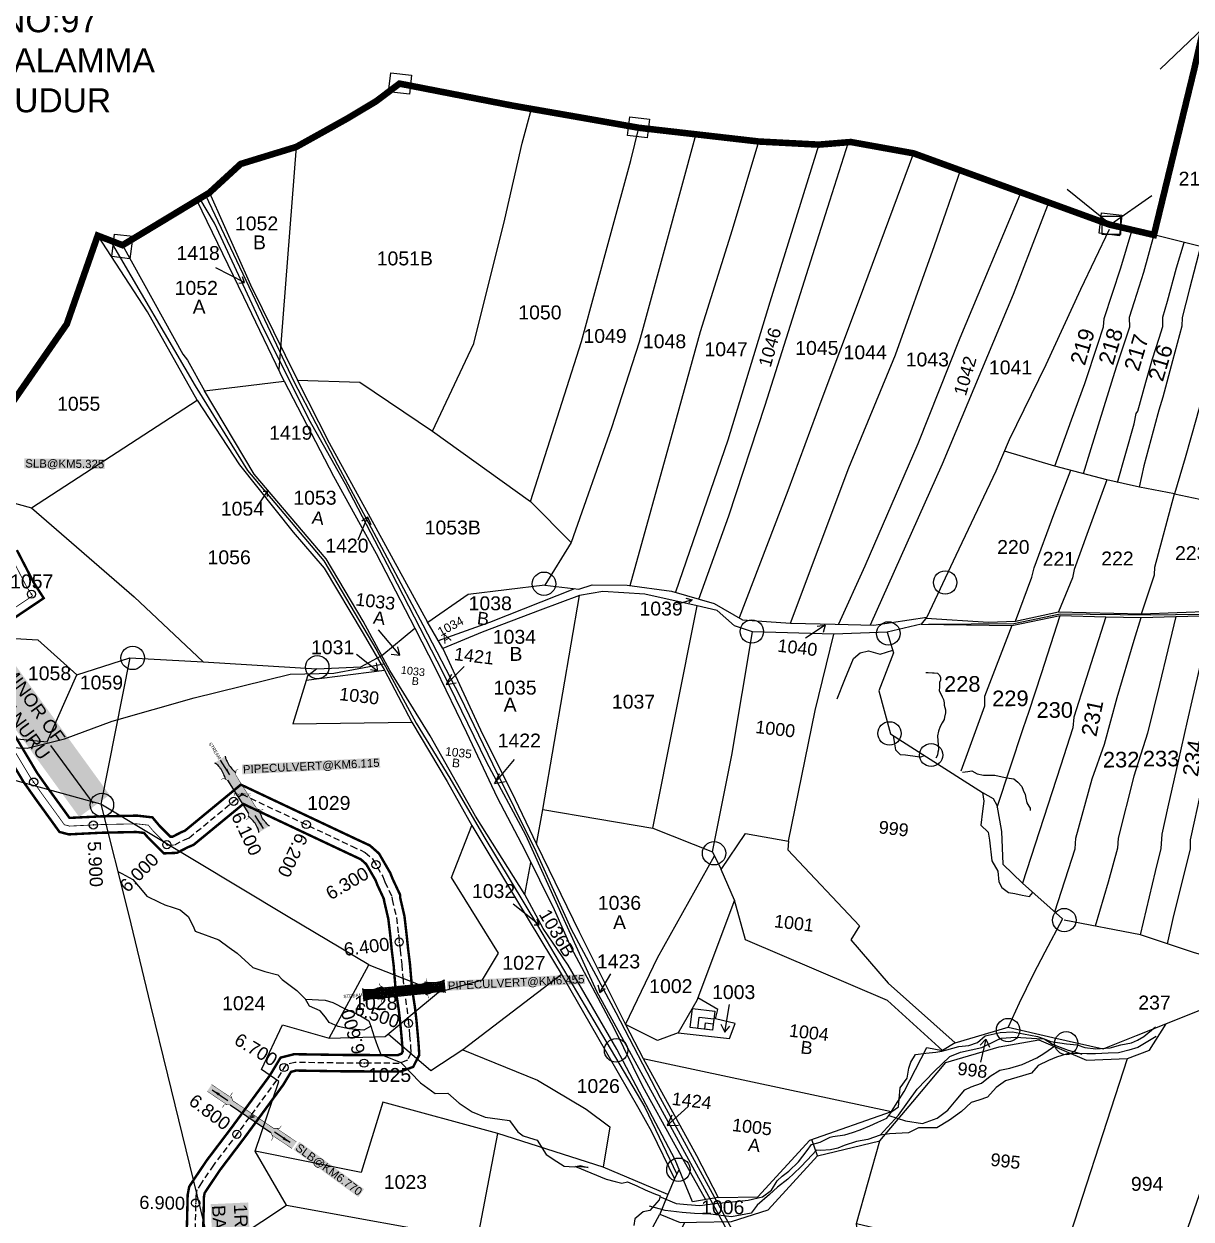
# Model space of a CAD drawing. Header units: millimetres. Extents: x 191342 to 235284, y 1600297 to 1616674.
# Drawn here: x 196408 to 197835, y 1610941 to 1612402 of the extents above; entities that cross this region are included whole.
import ezdxf
from ezdxf.enums import TextEntityAlignment as Align

# ---------------------------------------------------------------- set-up
doc = ezdxf.new("R2010")
doc.units = ezdxf.units.MM
doc.header["$LTSCALE"] = 15
doc.header["$PDMODE"] = 32
doc.header["$PDSIZE"] = 10
doc.linetypes.add('ACAD_ISO02W100', pattern=[15, 12, -3])
doc.linetypes.add('HIDDEN2', pattern=[0.1875, 0.125, -0.0625])
for name, color, linetype in [('BOUNDRY STONES', 240, 'Continuous'), ('CANAL1', 7, 'Continuous'), ('CS', 134, 'Continuous'), ('CSMark', 72, 'Continuous'), ('DIMENSION', 1, 'Continuous'), ('PAPER SIZE', 5, 'Continuous'), ('PLOTS', 7, 'Continuous'), ('PLOTS NO', 7, 'Continuous'), ('REMARK', 6, 'Continuous'), ('ROADS', 1, 'Continuous'), ('STREAMS', 4, 'Continuous'), ('STRUCTURE', 5, 'Continuous'), ('VILLAGE BOUNDRY', 5, 'Continuous'), ('wells', 7, 'Continuous')]:
    doc.layers.add(name, color=color, linetype=linetype)
doc.styles.add('FONT2', font='Times New Roman')
doc.styles.get("Standard").update_dxf_attribs({"font": 'arial.ttf'})
doc.dimstyles.get("Standard").update_dxf_attribs({"dimtxt": 0.18, "dimasz": 0.18, "dimexe": 0.18, "dimexo": 0.0625, "dimgap": 0.09, "dimtad": 0, "dimtih": 1, "dimtoh": 1, "dimdec": 4, "dimzin": 0, "dimdsep": 46, "dimtxsty": 'Standard', "dimcen": 0.09, "dimadec": 0, "dimazin": 0, "dimtfac": 1, "dimtdec": 4, "dimtofl": 0, "dimtmove": 0, "dimatfit": 3, "dimfxl": 1, "dimtolj": 1, "dimtzin": 0, "dimarcsym": 0})

# ---------------------------------------------------------------- blocks, each defined once
blk = doc.blocks.new('SLB')
at = {"layer": 'STRUCTURE'}
h = blk.add_hatch(dxfattribs=at)
h.set_pattern_fill('DOTS', color=6, scale=20, angle=320.3722, style=0)
h.set_pattern_definition([(320.372247934, (-159.4327, -72.9564), (1.2786241598, 0.5641323054), [0, -1.25])])
h.paths.add_polyline_path([(769699.5, 1706871.1), (769699.5, 1706861.1), (769729.1, 1706861.1), (769732.1, 1706863.1), (769792.1, 1706863.1), (769795.1, 1706861.1), (769824.7, 1706861.1), (769824.7, 1706871.1), (769795.1, 1706871.1), (769792.1, 1706869.1), (769732.1, 1706869.1), (769729.1, 1706871.1)])
at = {"layer": 'STRUCTURE', "color": 6, "linetype": 'ACAD_ISO02W100', "ltscale": 0.5, "const_width": 0.5}
for points in [[(769699.5, 1706871.1), (769729.1, 1706871.1)], [(769795.1, 1706871.1), (769824.7, 1706871.1)], [(769699.5, 1706861.1), (769729.1, 1706861.1)], [(769795.1, 1706861.1), (769824.7, 1706861.1)]]:
    blk.add_lwpolyline(points, dxfattribs=at)
at = {"layer": 'STRUCTURE', "color": 6, "const_width": 0.628}
for points in [[(769726.1, 1706877.1), (769726.1, 1706873.1), (769732.1, 1706869.1), (769792.1, 1706869.1), (769798.1, 1706873.1), (769798.1, 1706877.1)], [(769726.1, 1706855.1), (769726.1, 1706859.1), (769732.1, 1706863.1), (769792.1, 1706863.1), (769798.1, 1706859.1), (769798.1, 1706855.1)]]:
    blk.add_lwpolyline(points, dxfattribs=at)
at = {"layer": 'STRUCTURE', "color": 6}
blk.add_lwpolyline([(769732.1, 1706863.1), (769792.1, 1706863.1)], dxfattribs=at)
blk.add_lwpolyline([(769732.1, 1706863.1), (769792.1, 1706863.1)], dxfattribs=at)
at = {"layer": 'STRUCTURE', "color": 0}
blk.add_circle((769762.1, 1706866.1), 1.24, dxfattribs=at)
for points in [[(769703.8, 1706866), (769726.7, 1706866)], [(769818.6, 1706865.8), (769795.7, 1706865.8)]]:
    blk.add_leader(points, dimstyle='Standard', override={"dimasz": 10, "dimgap": 0.09, "dimtad": 0}, dxfattribs=at)
blk = doc.blocks.new('SP')
at = {"layer": 'STRUCTURE'}
h = blk.add_hatch(dxfattribs=at)
h.set_pattern_fill('DASH', color=256, scale=8, style=0)
h.set_pattern_definition([(0, (0, 0), (1, 1), [1, -1])])
edge = h.paths.add_edge_path()
edge.add_spline(control_points=[(769825.7, 1706742.1), (769825.3, 1706741.8), (769823.8, 1706740.8), (769820.9, 1706740.3), (769817, 1706739.7), (769811.4, 1706738.9), (769804, 1706739.7), (769798.4, 1706741), (769795.6, 1706741.6)], knot_values=[0, 0, 0, 0, 1.613557, 5.24513, 8.624976, 13.470124, 22.190216, 30.746377, 30.746377, 30.746377, 30.746377], degree=3, periodic=0)
edge.add_line((769795.6, 1706741.6), (769792.6, 1706739.6))
edge.add_line((769792.6, 1706739.6), (769732.6, 1706739.6))
edge.add_line((769732.6, 1706739.6), (769729.6, 1706741.6))
edge.add_spline(control_points=[(769729.6, 1706741.6), (769726.9, 1706740.9), (769721.3, 1706739.5), (769713.9, 1706738.5), (769708.3, 1706739.1), (769704.4, 1706739.6), (769701.5, 1706740), (769700, 1706741), (769699.5, 1706741.3)], knot_values=[0, 0, 0, 0, 8.556161, 17.276253, 22.121402, 25.501247, 29.13282, 30.746377, 30.746377, 30.746377, 30.746377], degree=3, periodic=0)
edge.add_line((769699.5, 1706741.3), (769699.5, 1706722.1))
edge.add_spline(control_points=[(769699.5, 1706722.1), (769700, 1706722.4), (769701.4, 1706723.4), (769704.3, 1706724), (769708.2, 1706724.5), (769713.8, 1706725.3), (769721.2, 1706724.5), (769726.8, 1706723.3), (769729.6, 1706722.6)], knot_values=[0, 0, 0, 0, 1.613557, 5.24513, 8.624976, 13.470124, 22.190216, 30.746377, 30.746377, 30.746377, 30.746377], degree=3, periodic=0)
edge.add_line((769729.6, 1706722.6), (769732.6, 1706724.6))
edge.add_line((769732.6, 1706724.6), (769792.6, 1706724.6))
edge.add_line((769792.6, 1706724.6), (769795.6, 1706722.6))
edge.add_spline(control_points=[(769795.6, 1706722.6), (769798.4, 1706723.3), (769803.9, 1706724.8), (769811.3, 1706725.8), (769817, 1706725.1), (769820.9, 1706724.7), (769823.8, 1706724.2), (769825.2, 1706723.3), (769825.7, 1706723)], knot_values=[0, 0, 0, 0, 8.556161, 17.276253, 22.121402, 25.501247, 29.13282, 30.746377, 30.746377, 30.746377, 30.746377], degree=3, periodic=0)
edge.add_line((769825.7, 1706723), (769825.7, 1706742.1))
h.paths.add_polyline_path([(769764.2, 1706732.1, -1), (769761.1, 1706732.1, -1)], flags=0)
h.paths.add_polyline_path([(769761.1, 1706732.1, 1), (769764.2, 1706732.1, 1)], flags=16)
at = {"layer": 'STRUCTURE', "const_width": 0.628}
for points in [[(769726.6, 1706747.6), (769726.6, 1706743.6), (769732.6, 1706739.6), (769792.6, 1706739.6), (769798.6, 1706743.6), (769798.6, 1706747.6)], [(769726.6, 1706716.6), (769726.6, 1706720.6), (769732.6, 1706724.6), (769792.6, 1706724.6), (769798.6, 1706720.6), (769798.6, 1706716.6)]]:
    blk.add_lwpolyline(points, dxfattribs=at)
at = {"layer": 'STRUCTURE', "color": 3}
blk.add_lwpolyline([(769732.6, 1706724.6), (769792.6, 1706724.6)], dxfattribs=at)
blk.add_lwpolyline([(769732.6, 1706724.6), (769792.6, 1706724.6)], dxfattribs=at)
at = {"layer": 'STRUCTURE', "color": 0}
blk.add_circle((769762.6, 1706732.1), 1.55, dxfattribs=at)
at = {"layer": 'STRUCTURE'}
for points in [[(769699.5, 1706741.3), (769700.9, 1706740.5), (769704.4, 1706739.6), (769707.8, 1706739.2), (769712.6, 1706738.8), (769721.3, 1706739.7), (769729.6, 1706741.6)], [(769699.5, 1706722.1), (769700.9, 1706723), (769704.4, 1706724), (769707.7, 1706724.5), (769712.5, 1706725), (769721.2, 1706724.4), (769729.6, 1706722.6)], [(769825.7, 1706742.1), (769824.3, 1706741.3), (769820.8, 1706740.3), (769817.5, 1706739.8), (769812.7, 1706739.2), (769804, 1706739.9), (769795.6, 1706741.6)], [(769825.7, 1706723), (769824.3, 1706723.8), (769820.8, 1706724.7), (769817.4, 1706725.1), (769812.6, 1706725.5), (769803.9, 1706724.6), (769795.6, 1706722.6)]]:
    blk.add_spline(points, degree=3, dxfattribs=at)
at = {"layer": 'STRUCTURE', "color": 0}
blk.add_text('STREAM', height=5, dxfattribs=at).set_placement((769684.3, 1706732.1), align=Align.MIDDLE_CENTER)
for points in [[(769727.4, 1706732.1), (769700.8, 1706732.1)], [(769824.4, 1706732.1), (769800.5, 1706732.1)]]:
    blk.add_leader(points, dimstyle='Standard', override={"dimasz": 10, "dimgap": 0.09, "dimtad": 0}, dxfattribs=at)

msp = doc.modelspace()

# ---------------------------------------------------------------- linework, layer by layer
at = {"layer": 'BOUNDRY STONES'}
msp.add_lwpolyline([(197850.1, 1612397.3), (197796.8, 1612346.5)], dxfattribs=at)
at = {"layer": 'BOUNDRY STONES', "color": 1}
for points in [[(196856.7, 1612342), (196882.2, 1612339), (196879.5, 1612315.6), (196853.9, 1612318.6)], [(197148.8, 1612288), (197172.8, 1612285.1), (197170.1, 1612262.4), (197146.1, 1612265.3)], [(197725.3, 1612170.6), (197750.2, 1612167.7), (197747.3, 1612142.8), (197722.4, 1612145.8)], [(197725.8, 1612166.6), (197748.4, 1612166.7), (197748.5, 1612144.3), (197725.9, 1612144.1)], [(196519, 1612144.8), (196541.3, 1612142.2), (196538, 1612114.6), (196515.8, 1612117.2)]]:
    msp.add_lwpolyline(points, close=True, dxfattribs=at)
for points in [[(197736.3, 1612156.5), (197683.2, 1612199.1)], [(197736.4, 1612156.7), (197786.8, 1612191.9)]]:
    msp.add_lwpolyline(points, dxfattribs=at)
for centre, radius in [((197043.9, 1611717.4), 14.3), ((197534.1, 1611718.9), 14.3), ((197297.9, 1611659), 14.3), ((197464.7, 1611656.6), 14.3), ((196541.3, 1611626.7), 14.3), ((196766.9, 1611615.4), 14.3), ((197466.1, 1611534.4), 14.3), ((197517, 1611508), 14.1), ((196503.7, 1611447.1), 14.3), ((197251.7, 1611387.9), 14.3), ((197679.7, 1611306.2), 14.3), ((197611, 1611171.8), 14.3), ((197682, 1611155.8), 14.1), ((197132, 1611147), 14.3), ((197208.2, 1611001.1), 14.3)]:
    msp.add_circle(centre, radius, dxfattribs=at)
at = {"layer": 'CANAL1', "color": 1, "linetype": 'HIDDEN2', "ltscale": 4, "const_width": 1}
for points in [[(196390.8, 1611754.1), (196411.6, 1611713.9), (196418.9, 1611702.5), (196358.1, 1611661.6)], [(196385, 1611532.8), (196416.5, 1611480.3), (196431.5, 1611459.1), (196451.2, 1611432), (196457.8, 1611422.8), (196464.2, 1611421.1), (196502.7, 1611423), (196546.2, 1611423.9), (196560.3, 1611422.3), (196567, 1611414.4), (196582.9, 1611398.5)]]:
    msp.add_lwpolyline(points, dxfattribs=at)
at = {"layer": 'CANAL1', "color": 200, "const_width": 3}
for points in [[(196399.8, 1611758.5), (196420.3, 1611718.9), (196432.6, 1611699.7), (196363.9, 1611653.5)], [(196393.5, 1611538.1), (196424.8, 1611485.8), (196439.6, 1611464.9), (196459.3, 1611437.8), (196463.8, 1611431.5), (196465.3, 1611431.2), (196502.3, 1611433), (196546.7, 1611433.9), (196565.4, 1611431.8), (196574.3, 1611421.2), (196587.5, 1611408.1), (196590.2, 1611408.2), (196600.4, 1611413.5), (196605.2, 1611415.5), (196673.5, 1611471.8), (196813.2, 1611405.8), (196831.2, 1611397.4), (196842.3, 1611387.6), (196856.1, 1611363.8), (196858.8, 1611356.9), (196868, 1611337.3), (196868.3, 1611333.1), (196873.4, 1611311), (196875.9, 1611289.6), (196877.9, 1611270.7), (196880.1, 1611252.8), (196881.5, 1611236.4), (196882.7, 1611222.5), (196886.1, 1611200.3), (196887.9, 1611185.3), (196889.7, 1611166), (196890.8, 1611152.8), (196891.5, 1611141.3), (196884.1, 1611126.8), (196868.7, 1611121.1), (196797.4, 1611121.4), (196740.8, 1611122.3), (196734.8, 1611120.7), (196725.3, 1611104.9), (196677.9, 1611040.2), (196648.2, 1611001), (196633.7, 1610979.4), (196629.3, 1610972.7), (196628.4, 1610968.2), (196627.5, 1610927.7)], [(196376.5, 1611527.5), (196408.1, 1611474.9), (196423.4, 1611453.3), (196443.1, 1611426.1), (196451.8, 1611414), (196463.2, 1611411), (196503, 1611413), (196545.7, 1611413.9), (196555.2, 1611412.8), (196559.6, 1611407.6), (196579.5, 1611387.8), (196595.4, 1611388.4), (196608.8, 1611395.3), (196615.7, 1611398.2), (196676.5, 1611448.2), (196804.7, 1611387.7), (196820.1, 1611380.5), (196826.6, 1611374.7), (196838, 1611355.2), (196840.4, 1611349), (196848.3, 1611332), (196848.5, 1611329.9), (196853.7, 1611307.6), (196856.1, 1611287.4), (196858, 1611268.4), (196860.2, 1611250.8), (196861.5, 1611234.7), (196862.8, 1611220.1), (196866.3, 1611197.5), (196868, 1611183.1), (196869.8, 1611164.3), (196870.9, 1611151.3), (196871.2, 1611145.5), (196869.8, 1611142.9), (196865.1, 1611141.1), (196797.6, 1611141.4), (196738.5, 1611142.3), (196722, 1611138.1), (196708.7, 1611116), (196661.9, 1611052.2), (196631.9, 1611012.6), (196617, 1610990.5), (196610.4, 1610980.4), (196608.5, 1610970.4), (196607.5, 1610928.4)]]:
    msp.add_lwpolyline(points, dxfattribs=at)
at = {"layer": 'CANAL1', "color": 1, "linetype": 'HIDDEN2', "ltscale": 4}
msp.add_lwpolyline([(196583, 1611398.5), (196583.5, 1611398), (196592.8, 1611398.3), (196604.6, 1611404.4), (196610.4, 1611406.8), (196675, 1611460), (196809, 1611396.7), (196825.6, 1611388.9), (196834.5, 1611381.2), (196847.1, 1611359.5), (196849.6, 1611352.9), (196858.1, 1611334.7), (196858.4, 1611331.5), (196863.6, 1611309.3), (196866, 1611288.5), (196868, 1611269.6), (196870.2, 1611251.8), (196871.5, 1611235.5), (196872.8, 1611221.3), (196876.2, 1611198.9), (196878, 1611184.2), (196879.7, 1611165.2), (196880.8, 1611152), (196881.4, 1611143.4), (196877, 1611134.9), (196866.9, 1611131.1), (196797.5, 1611131.4), (196739.6, 1611132.3), (196728.4, 1611129.4), (196717, 1611110.5), (196669.9, 1611046.2), (196640, 1611006.8), (196625.3, 1610985), (196619.9, 1610976.5), (196618.5, 1610969.3), (196617.5, 1610928.1)], dxfattribs=at)
at = {"layer": 'CS'}
for p in [(196417.6, 1611704.6), (196420.3, 1611474.9), (196493.3, 1611422.5), (196583, 1611398.5)]:
    msp.add_point(p, dxfattribs=at)
at = {"layer": 'CS', "color": 2}
for p in [(196664.7, 1611451.5), (196753.4, 1611423), (196838.7, 1611373.9), (196867, 1611279.4), (196878.4, 1611180), (196726.3, 1611126), (196824, 1611131.3), (196668.6, 1611044.4), (196618.3, 1610960.3)]:
    msp.add_point(p, dxfattribs=at)
at = {"layer": 'PLOTS', "color": 0}
for points in [[(197955.9, 1612359.7), (197937.3, 1612289.5), (197928.4, 1612255.7), (197919.3, 1612221.4), (197909.7, 1612185.4), (197897.5, 1612139.3), (197885.5, 1612093.7), (197872.1, 1612043.5), (197872.6, 1612029.6), (197860.4, 1611987), (197848.4, 1611945.5), (197844.9, 1611933.1), (197842.9, 1611926.4), (197841.1, 1611920.1), (197827.2, 1611871.4), (197814.5, 1611827.2), (197771.4, 1611835.5), (197731.6, 1611844.3), (197668, 1611861.2), (197606.5, 1611879.5)], [(197814.5, 1611827.2), (197860.6, 1611817.5), (197877.5, 1611880.6), (197891.5, 1611933), (197904.7, 1611981.9), (197917.9, 1612031.2), (197918.5, 1612043.9), (197929.7, 1612088.5), (197939.7, 1612128.7), (197951, 1612179.5), (197963.6, 1612227.3), (197976.2, 1612275.3), (197990.1, 1612330.2), (197996.2, 1612357.6)], [(197883, 1612258.6), (197846.3, 1612129.5), (197789.2, 1612143.7)], [(197734.4, 1612150.4), (197699.6, 1612077.1), (197657, 1611985.1), (197612.4, 1611893.3), (197595.9, 1611854.9), (197547.3, 1611751.9), (197511.6, 1611676.4), (197505, 1611667.8), (197463.1, 1611658.3), (197471, 1611632.8), (197453.1, 1611586.4), (197467.4, 1611534.1), (197511.3, 1611505.9), (197579.8, 1611462), (197592.7, 1611455), (197597.1, 1611446.6), (197603, 1611414.4), (197604.7, 1611374.7), (197628.6, 1611351.3), (197677.5, 1611307.8), (197656, 1611267.1), (197641.6, 1611239.8), (197624.7, 1611204.5), (197611, 1611175.3), (197665.5, 1611162.9), (197727.2, 1611148.8), (197768, 1611165.1), (197866.9, 1611204.8)], [(197668, 1611861.2), (197688.6, 1611917.7), (197704.7, 1611962.3), (197720.6, 1612010.2), (197727.5, 1612031.2), (197728.5, 1612041.5), (197748.7, 1612103.4), (197762.7, 1612150.1)], [(197789.2, 1612143.7), (197776.6, 1612098), (197765.1, 1612061.9), (197759, 1612042.9), (197759.3, 1612030.9), (197743.1, 1611982.2), (197728.1, 1611933.7), (197710.6, 1611877.1), (197702.8, 1611851.9)], [(197744.9, 1611841.3), (197765.1, 1611912.9), (197767.7, 1611925.4), (197769.6, 1611928.3), (197779.5, 1611963.8), (197787.5, 1611992.4), (197795.7, 1612017.6), (197800.3, 1612031.6), (197800.3, 1612043.2), (197805.7, 1612062.8), (197817, 1612103.7), (197826.1, 1612134.5)], [(197846.3, 1612129.5), (197832.8, 1612078), (197823.6, 1612042.6), (197823.5, 1612032.1), (197812, 1611989.9), (197799.9, 1611945.5), (197795.4, 1611929.4), (197794.1, 1611925), (197777, 1611861.4), (197771.3, 1611835.5)], [(197620.2, 1611671.8), (197640.1, 1611725.2), (197642.7, 1611737), (197666.8, 1611802.1), (197687.5, 1611856)], [(197731.6, 1611844.3), (197707.4, 1611777.4), (197691.7, 1611734.7), (197689.8, 1611724.6), (197672.8, 1611683)], [(197774.2, 1611680.5), (197789.8, 1611728.1), (197790.5, 1611737.6), (197814.5, 1611827.2)], [(197505, 1611667.8), (197615.7, 1611666.2), (197674.6, 1611678.4), (197730.6, 1611677), (197773.7, 1611675.9), (197816, 1611677.3), (197860.2, 1611678.5), (197931.6, 1611671.5), (197997.4, 1611665.3), (198042.6, 1611661.2), (198077.2, 1611665.5), (198195.5, 1611689.1), (198195.4, 1611693.8)], [(197510.9, 1611675.4), (197587.1, 1611670.2), (197620.2, 1611671.8), (197672.8, 1611683), (197774.2, 1611680.5), (197861.4, 1611683.9)], [(197597.5, 1611444.1), (197629.6, 1611540.4), (197636.7, 1611561.7), (197652, 1611607.5), (197674.6, 1611678.4)], [(197816, 1611677.3), (197806.1, 1611636.4), (197795.9, 1611594.3), (197781.5, 1611534.6), (197764.7, 1611482), (197745.4, 1611406.3), (197744.7, 1611394.1), (197733.2, 1611352.5), (197717.5, 1611298.9)], [(197772.9, 1611288.1), (197791.1, 1611365.5), (197797.9, 1611393.9), (197799.1, 1611411.2), (197806.7, 1611444.8), (197819.3, 1611500.3), (197830.4, 1611549.3), (197837.3, 1611579.5), (197854.9, 1611657), (197860.2, 1611678.5)], [(197615.7, 1611666.2), (197582.1, 1611579.6), (197582.3, 1611567.6), (197562.7, 1611513.9), (197553.4, 1611488.1)], [(197730.6, 1611677), (197706.5, 1611601.5), (197691.4, 1611554.1), (197690.2, 1611541.2), (197675.2, 1611494.3), (197628.6, 1611351.3)], [(197668, 1611316.3), (197692.9, 1611393.3), (197693.8, 1611406.4), (197713.9, 1611478.9), (197728.8, 1611521.4), (197744.1, 1611578.3), (197765, 1611648.3), (197773.7, 1611675.9)], [(197895.9, 1611675), (197877, 1611592.9), (197867.2, 1611550.4), (197866, 1611545.5), (197853, 1611493.7), (197838.7, 1611428.3), (197833.6, 1611404.4), (197833.5, 1611393.2), (197812.3, 1611308.1), (197805.2, 1611277.4)], [(197907.3, 1611246.1), (197837.5, 1611266.6), (197772.9, 1611288.1), (197679.7, 1611306.2)]]:
    msp.add_lwpolyline(points, dxfattribs=at)
at = {"layer": 'PLOTS'}
for points in [[(196635, 1612195.3), (196685.4, 1612082.6), (196727.7, 1611996.8), (196742.7, 1611966.3), (196818.7, 1611963.6), (196907.6, 1611904), (196958.1, 1612011.1), (196996.2, 1612163), (197017.1, 1612255.9), (197028.6, 1612297.8)], [(196907.6, 1611904), (197027.3, 1611817.7), (197089.9, 1612013.5), (197124.9, 1612142.2), (197150.2, 1612234.9), (197159.8, 1612274.7)], [(197229.3, 1612266.8), (197191.8, 1612129.1), (197160.1, 1612012.6), (197126.4, 1611908.1), (197077.3, 1611767.9), (197027.3, 1611817.7)], [(196741.2, 1612251.3), (196719.7, 1611979.2)], [(197149.2, 1611715.2), (197202.5, 1611907.6), (197235.2, 1612025.8), (197274.2, 1612150.5), (197306.6, 1612257.9)], [(197379.6, 1612254.1), (197319.9, 1612061.7), (197268.7, 1611892.7), (197204.7, 1611706.9)], [(197233.1, 1611698.6), (197269.6, 1611800.4), (197314, 1611935.6), (197342.6, 1612025.7), (197364.7, 1612095.3), (197393.2, 1612185.2), (197416, 1612257.1)], [(197495.4, 1612243.5), (197429.1, 1612064.9), (197383.6, 1611943.2), (197341.7, 1611830.9), (197282.6, 1611675.6)], [(197345.3, 1611669.2), (197416.6, 1611858.9), (197473.4, 1611997.3), (197521, 1612130.9), (197553.1, 1612223.5)], [(197627.5, 1612197.6), (197551.9, 1612017.6), (197500.7, 1611888.5), (197436, 1611738.8), (197403.7, 1611667.9)], [(196528.9, 1612131.2), (196602.6, 1611998), (196608.3, 1611990.7), (196629.2, 1611953.1), (196726.5, 1611964.9), (196677.1, 1612067.6), (196619.9, 1612186.2)], [(197443, 1611667), (197531, 1611863.8), (197617.6, 1612071.3), (197661.6, 1612185.5)], [(196278.5, 1611848.4), (196417.7, 1611810.3), (196620.2, 1611941.8), (196559.6, 1612049.6), (196498.6, 1612142.9)], [(196726.5, 1611964.9), (196786.9, 1611848.7), (196839, 1611754.2), (196886, 1611663.2), (196911.5, 1611613.9), (196949.3, 1611535.7), (196986.6, 1611456), (197020.3, 1611391.8), (197056.4, 1611319.1), (197076.6, 1611273), (197129.3, 1611174.5), (197164.3, 1611103.1), (197203.7, 1611031.7), (197241.2, 1610964.6)], [(197077.3, 1611767.9), (197045.1, 1611715.8), (196951.4, 1611704.4), (196902, 1611669.8), (196831.9, 1611797.8), (196781.9, 1611889.1), (196742.7, 1611966.3)], [(196620.2, 1611941.8), (196671.7, 1611862.7), (196737.3, 1611780.5), (196775.4, 1611736.3), (196822.8, 1611656.5), (196849.2, 1611611.9), (196882.3, 1611548.1), (196925.5, 1611475.8), (196955.8, 1611421.7), (197011.7, 1611329), (197067.5, 1611236.4), (197109.3, 1611163.7), (197159.9, 1611075.5), (197175.3, 1611047.9), (197203.2, 1610990), (197209.1, 1611001.1)], [(197256.9, 1610967.2), (197225.5, 1610961.9), (197204, 1611013.3), (197132.8, 1611148.5), (197073.4, 1611251.1), (197042.8, 1611295.9), (197020.4, 1611337.7), (196960.4, 1611433.1), (196905, 1611531.5), (196855.7, 1611611.4), (196822.9, 1611671.8), (196777.6, 1611748), (196689.9, 1611851.1), (196629.2, 1611953.1)], [(196417.7, 1611810.3), (196543.3, 1611701.3), (196627.4, 1611621.9), (196766.5, 1611613.4), (196820, 1611615.9), (196845.7, 1611629.8), (196886, 1611663.2)], [(197463.1, 1611658.3), (197398.2, 1611655.9), (197298.9, 1611658.6), (197276.5, 1611666.1), (197255.7, 1611684.7), (197230.9, 1611690.4), (197167.1, 1611704.6), (197116, 1611707.8), (197087.1, 1611702.9), (197039.4, 1611685), (196968.3, 1611658.3), (196920.1, 1611638.3), (196901.3, 1611671.2)], [(197081, 1611711.3), (196977.5, 1611669.9), (196914.7, 1611647.7)], [(197045.1, 1611715.8), (197086.4, 1611710.6), (197102.6, 1611715.9), (197145.5, 1611715.7), (197199.8, 1611708.3), (197252, 1611693.1), (197286.5, 1611673.4), (197345.3, 1611669.2), (197399.9, 1611668), (197447.1, 1611666.9), (197511.6, 1611676.4)], [(196920.1, 1611638.3), (196968.6, 1611533.4), (197004.4, 1611463.1), (197034.7, 1611399), (197042.4, 1611441.4), (197056.7, 1611524.5), (197087.1, 1611702.9)], [(197042.4, 1611441.4), (197176.9, 1611418.6), (197230.9, 1611690.4)], [(196334, 1611654.1), (196425.3, 1611648.9), (196473.1, 1611606.1)], [(197176.9, 1611418.6), (197249.7, 1611389.8), (197273.5, 1611507.7), (197298.9, 1611658.6)], [(197249.7, 1611389.8), (197260.4, 1611368.2), (197290.1, 1611412), (197342.6, 1611402.8), (197375.4, 1611562.4), (197398.2, 1611655.9)], [(196294, 1611538.4), (196437, 1611524.2), (196473.1, 1611606.1), (196537.8, 1611626.6), (196627.4, 1611621.9)], [(196537.8, 1611626.6), (196502.5, 1611448), (196536.3, 1611313.3), (196563, 1611201.8), (196583.7, 1611117.1), (196637.6, 1610897.2), (196729.4, 1610957.7), (196690.8, 1611023.8)], [(196766.5, 1611613.4), (196754.8, 1611604.5), (196737.2, 1611546), (196882.3, 1611548.1)], [(196753.2, 1611599.3), (196849.2, 1611611.9)], [(197203.2, 1610990), (197195.3, 1610970.9), (197116.1, 1611004.3), (196987.5, 1611045.4), (196846.8, 1611083.7), (196820.6, 1610997.8), (196690.8, 1611023.8), (196719.8, 1611108.9), (196698.6, 1611123.6), (196724.2, 1611178.2), (196781.6, 1611161.8), (196829.7, 1611251.5), (196729.4, 1611311.6), (196502.5, 1611448), (196228.7, 1611523.2), (195963.6, 1611429.8)], [(196781.6, 1611161.8), (196850, 1611163.9), (196915.2, 1611218.3), (196968.6, 1611233.2), (196988.3, 1611265.9), (196930.8, 1611358.2), (196955.8, 1611421.7)], [(197342.6, 1611402.8), (197341.8, 1611392.1), (197429.6, 1611299.4), (197418.8, 1611282.3), (197464.3, 1611229.1), (197546.3, 1611156), (197611, 1611175.3)], [(197034.7, 1611399), (197086.9, 1611291.9), (197143.4, 1611178.8), (197182.8, 1611260), (197252.1, 1611384.9)], [(197020.4, 1611337.7), (197027.7, 1611376.8)], [(197546.3, 1611156), (197530.9, 1611146.9), (197463.6, 1611207.9), (197290.3, 1611282.1), (197276.5, 1611330.6), (197260.4, 1611368.2)], [(197276.5, 1611330.6), (197230.5, 1611207.8), (197207.7, 1611168.5), (197182.8, 1611158.9), (197143.4, 1611178.8), (197165.3, 1611137), (197468.4, 1611072.2), (197484, 1611096.7), (197511.8, 1611150.5), (197530.9, 1611146.9)], [(196829.7, 1611251.5), (196915.2, 1611218.3)], [(197065.4, 1611239.9), (196944.6, 1611147.5), (196905.8, 1611121.9), (196853.3, 1611166.6)], [(197207.7, 1611168.5), (197270.7, 1611161.6), (197277.6, 1611179.7), (197253.4, 1611185.7), (197256.2, 1611197), (197231.8, 1611211.2)], [(197378.1, 1611018.1), (197454.4, 1611036.4), (197494.6, 1611084.2), (197534.9, 1611132.2), (197600, 1611151.2), (197648.7, 1611160), (197707, 1611135.1), (197756.8, 1611137.2), (197784, 1611147.2), (197804, 1611179.6)], [(196944.6, 1611147.5), (197036.1, 1611110.6), (197095.6, 1611075), (197124.2, 1611053.4), (197116.1, 1611004.3)], [(197165.3, 1611137), (197230.3, 1611018.6), (197256.9, 1610967.2), (197305.2, 1610968.1), (197368.9, 1611037.4), (197468.4, 1611072.2)], [(197425.7, 1610935.2), (197672.7, 1610876.9), (197756.8, 1611137.2)], [(197903.9, 1611142.1), (197823.9, 1610910.4), (197832.6, 1610876.6), (198028.9, 1610825.9)], [(196729.4, 1610957.7), (196962.8, 1610915.5), (196987.5, 1611045.4)], [(197195.3, 1610970.9), (197185.4, 1610946.9), (197210.5, 1610936.6), (197230.4, 1610936.8), (197272.9, 1610937.9), (197317.7, 1610952), (197378.1, 1611018.1), (197371.1, 1611038.2)], [(197900.5, 1610565.1), (197859, 1610603.3), (197780.7, 1610660.4), (197619.8, 1610759.4), (197436.3, 1610825.7), (197425.7, 1610935.2), (197454.4, 1611036.4)], [(197215.6, 1610936.6), (197180, 1610863.5), (197147.7, 1610876.4), (197185.4, 1610946.9)]]:
    msp.add_lwpolyline(points, dxfattribs=at)
at = {"layer": 'PLOTS NO'}
for points in [[(196678.1, 1612085.4), (196642.8, 1612103.6)], [(196671.1, 1612084.6), (196678.1, 1612085.4), (196675.5, 1612092.5)], [(196705.7, 1611830), (196693.6, 1611812.3)], [(196700.7, 1611830.7), (196705.7, 1611830.6), (196705.6, 1611824)], [(196828.1, 1611799.3), (196816.3, 1611770.5)], [(196821.2, 1611794.1), (196828.1, 1611799.3), (196832.2, 1611789.7)], [(197224.8, 1611697.5), (197204.7, 1611691.5)], [(197217.2, 1611699.7), (197224.8, 1611697.5), (197221.1, 1611693.9)], [(197387.6, 1611666.7), (197363.4, 1611650.9)], [(197377.8, 1611665.3), (197387.6, 1611666.7), (197385, 1611657.8)], [(196867.8, 1611630.2), (196841.5, 1611661)], [(196857.1, 1611631.3), (196867.8, 1611630.2), (196865.5, 1611640.2)], [(196840.5, 1611610.7), (196814.8, 1611630.9)], [(196831.8, 1611612.6), (196840.8, 1611610.8), (196839.2, 1611620.6)], [(196924.3, 1611594.1), (196946.2, 1611616.4)], [(196930.7, 1611606.4), (196924.3, 1611594.1), (196936.6, 1611596.4)], [(196983.6, 1611473.3), (197007.8, 1611502.4)], [(196989.3, 1611485), (196983.6, 1611473.3), (196996.5, 1611475.6)], [(197038, 1611300.4), (197006.1, 1611325.8)], [(197031.8, 1611300.5), (197038, 1611300.4), (197035.4, 1611307.2)], [(197112.2, 1611217.6), (197125.6, 1611240.5)], [(197109.9, 1611226.9), (197112.2, 1611217.6), (197118.7, 1611222.8)], [(197264.7, 1611169.3), (197270.4, 1611202.9)], [(197260.1, 1611179), (197264.7, 1611169.3), (197270.8, 1611176.7)], [(197576.8, 1611153.2), (197584, 1611160.5), (197588.2, 1611150.9)], [(197584, 1611160.5), (197577.1, 1611132.7)], [(197194.3, 1611055), (197219.9, 1611078.3)], [(197200, 1611067.6), (197194.3, 1611055), (197208.2, 1611055.6)]]:
    msp.add_lwpolyline(points, dxfattribs=at)
at = {"layer": 'ROADS', "color": 1}
for points in [[(196630.3, 1612192.5), (196702.3, 1612040.4), (196738.5, 1611963.9), (196791.7, 1611862.9), (196842, 1611768.1), (196895.7, 1611667.2), (196941.2, 1611579.9), (196980.8, 1611497.4), (197034, 1611390.6), (197077.2, 1611295.2), (197131.5, 1611193.1), (197185.9, 1611089), (197249.3, 1610972.6), (197307.9, 1610864.8), (197374.8, 1610719.7), (197443.3, 1610597.7), (197491.4, 1610491.8), (197539.8, 1610396), (197577.6, 1610297.9)], [(197568.1, 1610300.8), (197520.3, 1610420.2), (197450, 1610565.1), (197418.6, 1610629.7), (197376.2, 1610704.3), (197343.2, 1610771.6), (197305.7, 1610857.4), (197240.4, 1610977.4), (197181.2, 1611085.7), (197108.3, 1611218.9), (197068.6, 1611306.4), (197021.8, 1611409.9), (196974, 1611498.8), (196920.2, 1611609.3), (196857.8, 1611730.1), (196801.5, 1611839.2), (196756.5, 1611918.4), (196698, 1612036.2), (196641.4, 1612158.1), (196623.3, 1612188.2)], [(196513.7, 1612137), (196617.7, 1611959.1), (196681.5, 1611855.6), (196774.8, 1611745.2), (196839.7, 1611635.6), (196887.8, 1611547), (196928.9, 1611479.7), (196970.6, 1611408.5), (197036.1, 1611299.8), (197105, 1611183.1), (197167.3, 1611077.7), (197206.1, 1610995.5)], [(195966.4, 1611432.5), (196084.6, 1611481.7), (196137.1, 1611479.2), (196243.2, 1611512.3), (196268.3, 1611521.7), (196412.5, 1611516.5), (196458.2, 1611527.7), (196516.2, 1611549.4), (196616.3, 1611577.8), (196733.6, 1611606.8), (196787.2, 1611608.1), (196848.4, 1611619.6)]]:
    msp.add_lwpolyline(points, dxfattribs=at)
at = {"layer": 'ROADS'}
msp.add_lwpolyline([(197877.2, 1611680.2), (197784.7, 1611679.1), (197674.7, 1611680.3), (197618.1, 1611668.4), (197513.9, 1611667.6)], dxfattribs=at)
at = {"layer": 'STREAMS', "color": 4}
for points in [[(197402.1, 1611576.8), (197411.6, 1611600.3), (197422.2, 1611625.8), (197430.2, 1611632.9), (197440.3, 1611635.2), (197454.6, 1611631.3), (197470, 1611636.1)], [(197470.7, 1611531.9), (197472.3, 1611521.8), (197473.6, 1611514.5), (197479, 1611508.7), (197485.6, 1611508.1), (197500.4, 1611506.2), (197504.3, 1611505.7), (197508.9, 1611507.4)], [(197579.8, 1611462), (197581.2, 1611451.4), (197579.8, 1611439.2), (197577.7, 1611422.1), (197586.8, 1611413.5), (197588.3, 1611403.9), (197591.1, 1611378.8), (197598.6, 1611366.2), (197599.6, 1611353.1), (197603.4, 1611346), (197611.6, 1611339.9), (197619.3, 1611338.7), (197628.3, 1611336.8), (197637, 1611334.9), (197641.4, 1611339.9)], [(196523.2, 1611365.5), (196528.1, 1611363), (196541.5, 1611355.9), (196550.7, 1611345), (196558.7, 1611335.5), (196573.8, 1611328.2), (196580.7, 1611324.8), (196590.8, 1611321.5), (196599.4, 1611318.6), (196609.3, 1611310.8), (196615.1, 1611298.6), (196617.8, 1611292.7), (196646.5, 1611282.2), (196659.1, 1611272.9), (196668.8, 1611265.8), (196688.2, 1611248.2), (196702.6, 1611243.3), (196718.5, 1611239.3), (196724.1, 1611233.6), (196741.9, 1611220.2), (196752.5, 1611209.7)], [(196752.5, 1611209.7), (196776.7, 1611208.4), (196785.9, 1611205.5), (196800.8, 1611197.6), (196817.8, 1611190.3), (196829.8, 1611183.1), (196832.2, 1611176.7), (196823.9, 1611171.5), (196805.3, 1611173.3), (196792.4, 1611176.2), (196781.4, 1611181), (196777, 1611187.5), (196770.5, 1611195.5), (196757.5, 1611200.9), (196752.5, 1611209.7)], [(196832.2, 1611176.7), (196836.2, 1611163.5), (196840.5, 1611152.1), (196844.4, 1611141.8), (196859.9, 1611135.8), (196869.1, 1611132.1), (196893.2, 1611107.3), (196910.8, 1611094.3), (196926.5, 1611094.6), (196940.4, 1611082.3), (196956.1, 1611071.7), (196972.2, 1611065.4), (196989.8, 1611063), (197001.6, 1611061.4), (197011.8, 1611047.3), (197018.4, 1611042.7), (197031.7, 1611038.4), (197035.6, 1611037.1), (197046.5, 1611019.8), (197059.6, 1611011.3), (197068.7, 1611005.5), (197080.8, 1611004.8), (197088.2, 1611006.1), (197097.9, 1611003.7), (197082.4, 1611005.1), (197120, 1610989.5), (197131, 1610986.6), (197139, 1610984.5), (197146, 1610986.4), (197157.3, 1610981.3), (197167.6, 1610976.7), (197178.2, 1610971.9), (197185.7, 1610969.2), (197184.5, 1610964.3), (197173.2, 1610951.3), (197165.2, 1610949.7), (197155.1, 1610941.2), (197153.5, 1610932.9)], [(197184.9, 1610968.5), (197205.4, 1610959.9), (197219, 1610958.6), (197234.3, 1610957.2), (197252.9, 1610959.8), (197274.4, 1610961.7), (197293.3, 1610964), (197311.1, 1610968), (197322, 1610976), (197328.8, 1610987.4), (197335, 1610993.4), (197343.1, 1610999.5), (197355.1, 1611010.8), (197365.4, 1611024.7), (197370.8, 1611032.1), (197381.4, 1611034.7), (197393.4, 1611041), (197397, 1611041.8), (197411.7, 1611043.6), (197420.7, 1611046.4), (197430.1, 1611049.8), (197441.9, 1611054.8), (197451.8, 1611059.1), (197463, 1611064.2), (197469, 1611072.1), (197477.1, 1611077.9), (197479.3, 1611101), (197487.5, 1611113.2), (197489.6, 1611125.4), (197492.3, 1611132.5), (197497.9, 1611141.8), (197510.7, 1611143.5), (197522.7, 1611144.6), (197529.9, 1611146), (197536.2, 1611147.5), (197543.5, 1611149.6), (197550.8, 1611151.6), (197563.2, 1611153), (197573.6, 1611156.6), (197583, 1611164.6), (197601.2, 1611168.9), (197616.4, 1611169.6), (197630, 1611167.4), (197646.9, 1611163.8), (197655.3, 1611161.2), (197663.2, 1611157.7), (197682.5, 1611155.1), (197695.5, 1611153.6), (197704.8, 1611150.5), (197718.1, 1611149), (197735.9, 1611150.1), (197748.8, 1611153.7), (197762, 1611156), (197769.1, 1611159.3), (197777, 1611163.8), (197791.3, 1611175.9)], [(197791.9, 1611164.1), (197781.8, 1611157.9), (197769.7, 1611150.6), (197758.4, 1611147.2), (197746.1, 1611143.8), (197733.5, 1611143.4), (197717.7, 1611142.7), (197707.1, 1611142.6), (197698.8, 1611143), (197683, 1611142.6), (197670.3, 1611138.6), (197660.2, 1611134.4), (197647.6, 1611128.5), (197639.6, 1611119), (197621.7, 1611113.7), (197608, 1611109.9), (197596.4, 1611101.6), (197586, 1611089.7), (197575.3, 1611086.1), (197565.7, 1611083.4), (197554.1, 1611072.3), (197539.3, 1611061.7), (197524, 1611052.3), (197501.5, 1611052.1), (197489.2, 1611046.1), (197466, 1611045), (197454.5, 1611043.2), (197439.5, 1611038.2), (197425.7, 1611035.7), (197410.9, 1611030.7), (197402.8, 1611027.4), (197393.9, 1611025.6), (197382.3, 1611024.7), (197376.7, 1611024.9), (197365.3, 1611012.8), (197357.2, 1611004.1), (197341.7, 1610989.6), (197329.3, 1610979.8), (197319.3, 1610971), (197304.2, 1610957.7), (197296.9, 1610948), (197273.2, 1610943.6), (197247.2, 1610946.7), (197227.7, 1610947.7), (197212.7, 1610948.8), (197192.1, 1610951.2), (197172.8, 1610956.4)], [(197454.7, 1611043.4), (197477.1, 1611067.7), (197500, 1611099.5), (197520.8, 1611121.1), (197539.9, 1611139.3), (197552.9, 1611144.6), (197579, 1611150.5), (197598, 1611159.9), (197603.1, 1611161.9), (197620.2, 1611163.2), (197646, 1611161.4), (197655.1, 1611161), (197665.3, 1611154.4), (197671.4, 1611152.2), (197684.6, 1611147.4), (197694.9, 1611144.5), (197701.2, 1611142.3)], [(197465.1, 1611067.4), (197485.6, 1611060.9), (197506.3, 1611057.4), (197524.2, 1611064.1), (197537.2, 1611073.9), (197547.5, 1611086.1), (197558.3, 1611098.8), (197566, 1611102.5), (197578.4, 1611106.7), (197589.2, 1611115.3), (197600.9, 1611122.6), (197613.1, 1611125.3), (197628.1, 1611129.8), (197646.2, 1611138), (197654.5, 1611143.2), (197669.5, 1611153.4)]]:
    msp.add_lwpolyline(points, dxfattribs=at)
at = {"layer": 'STREAMS'}
for points in [[(197510.7, 1611608.7), (197513.3, 1611609), (197518.5, 1611608.6), (197520.6, 1611608.5), (197524.9, 1611608), (197526.8, 1611606.1), (197528.6, 1611603), (197528.3, 1611599.7), (197527.3, 1611596.8), (197527.1, 1611591.1), (197526.9, 1611586.7), (197530.5, 1611579.3), (197532.2, 1611575.9), (197532.8, 1611571.6), (197533.1, 1611569.1), (197534.4, 1611563.2), (197534.5, 1611559.4), (197533.5, 1611554.4), (197532.9, 1611551.5), (197530.5, 1611547.2), (197528.1, 1611542.9), (197525.9, 1611537.3), (197524.7, 1611531.4), (197525.2, 1611525.4), (197525.5, 1611520.9), (197526, 1611514.3), (197525, 1611511.4), (197524.6, 1611507.7), (197522.8, 1611504.3)], [(197555.3, 1611487), (197561.7, 1611487.9), (197566.9, 1611488.6), (197573.2, 1611485), (197580.9, 1611483.2), (197594.8, 1611483.3), (197603.9, 1611481.5), (197612.3, 1611479.8), (197618, 1611478.7), (197623.1, 1611474.9), (197627.7, 1611469.7), (197629.6, 1611465), (197631.7, 1611459.6), (197632.8, 1611455.1), (197634.1, 1611449.5), (197636.3, 1611445.6), (197637.9, 1611442.9), (197638.1, 1611440.2)]]:
    msp.add_lwpolyline(points, dxfattribs=at)
at = {"layer": 'VILLAGE BOUNDRY', "linetype": 'HIDDEN2', "ltscale": 20}
msp.add_lwpolyline([(196348.6, 1611872.9, 8, 8, 0), (196460.8, 1612034.8, 8, 8, 0), (196498.6, 1612142.9, 8, 8, 0), (196528.9, 1612131.2, 8, 8, 0), (196635, 1612195.3, 8, 8, 0), (196673.3, 1612230.5, 8, 8, 0), (196741.2, 1612251.3, 8, 8, 0), (196803, 1612285.7, 8, 8, 0), (196838.6, 1612307, 8, 8, 0), (196867.4, 1612328.7, 8, 8, 0), (197005.4, 1612301.8, 8, 8, 0), (197094.7, 1612286.2, 8, 8, 0), (197159.8, 1612274.7, 8, 8, 0), (197306.6, 1612257.9, 8, 8, 0), (197379.6, 1612254.1, 8, 8, 0), (197418.8, 1612257.3, 8, 8, 0), (197495.4, 1612243.5, 8, 8, 0), (197735.1, 1612156.3, 8, 8, 0), (197789.2, 1612143.7, 8, 8, 0), (197838.4, 1612346.1, 8, 8, 0), (197850.1, 1612397.3, 0, 0, 0)], format="xyseb", dxfattribs=at)
at = {"layer": 'VILLAGE BOUNDRY', "linetype": 'HIDDEN2', "ltscale": 20, "const_width": 8}
msp.add_lwpolyline([(197732.6, 1612156.5), (197732.6, 1612156)], dxfattribs=at)
at = {"layer": 'wells', "color": 0}
for points in [[(197225.4, 1611198.1), (197252.5, 1611194.8), (197249.8, 1611171.7), (197222.6, 1611174.9)], [(197249.8, 1611171.7), (197231.8, 1611173.8), (197233.4, 1611187.5), (197251.4, 1611185.4)], [(197249.8, 1611171.7), (197240.3, 1611172.8), (197241.3, 1611180.7), (197250.7, 1611179.6)]]:
    msp.add_lwpolyline(points, close=True, dxfattribs=at)

# ---------------------------------------------------------------- block references
at = {"layer": 'STRUCTURE', "color": 0, "xscale": 0.8, "yscale": 0.8, "zscale": 0.8}
for p, rotation in [((-1287601.1, 1410401.4), 301.9903850344119), ((-280999.9, 191664.5, 100), 5.671054628540912)]:
    msp.add_blockref('SP', p, dxfattribs=dict(at, rotation=rotation))
at = {"layer": 'STRUCTURE', "color": 0, "rotation": 325.9474881287171}
msp.add_blockref('SLB', (-1396843.9, 627915.5, 100), dxfattribs=at)

# ---------------------------------------------------------------- texts
at = {"layer": 'CSMark', "color": 1}
for s, rotation, p in [('6.100', 295.5916, (196668.5, 1611437.1)), ('5.900', 272.8584, (196494.3, 1611402.6)), ('6.200', 244.547, (196749, 1611410.7)), ('6.600', 105.3748, (196818.1, 1611142.8))]:
    msp.add_text(s, height=16, rotation=rotation, dxfattribs=at).set_placement(p, align=Align.MIDDLE_LEFT)
for s, rotation, p in [('6.000', 45.1798, (196568.9, 1611384.3)), ('6.300', 30.2272, (196827.6, 1611365.3)), ('6.400', 7.097, (196854.9, 1611277.2)), ('6.500', 341.7311, (196866.6, 1611181.4)), ('6.700', 328.9674, (196716, 1611133.5)), ('6.800', 322.8076, (196657.9, 1611054.7)), ('6.900', 358.6671, (196605.3, 1610960))]:
    msp.add_text(s, height=16, rotation=rotation, dxfattribs=at).set_placement(p, align=Align.MIDDLE_RIGHT)
at = {"layer": 'DIMENSION', "color": 1, "insert": (196439.8, 1612420.8), "char_height": 29.35, "width": 359.925, "attachment_point": 2}
msp.add_mtext('\\pxqc;NO:97\\PANKALAMMA\\PGUDUR ', dxfattribs=at)
at = {"layer": 'PLOTS NO'}
for s, p in [('215', (197819.4, 1612204)), ('1052', (196666.3, 1612149.3)), ('1418', (196594.9, 1612113.1)), ('B', (196688.3, 1612126.2)), ('1051B', (196839.5, 1612106.5)), ('1052', (196592.6, 1612070.5)), ('A', (196614.6, 1612047.4)), ('1050', (197012.5, 1612040.5)), ('1049', (197092.1, 1612011.7)), ('1048', (197164.8, 1612005.2)), ('1045', (197350.9, 1611997.1)), ('1047', (197240, 1611995.5)), ('1044', (197410, 1611991.7)), ('1043', (197485.9, 1611983)), ('1041', (197587.6, 1611973.3)), ('1055', (196448.9, 1611928.9)), ('1419', (196708.1, 1611893.4)), ('1053', (196737.6, 1611814)), ('1054', (196649, 1611800.6)), ('1053B', (196898.1, 1611777.6)), ('1420', (196776.7, 1611755.5)), ('220', (197597.6, 1611753.8)), ('1056', (196632.8, 1611741.2)), ('221', (197653.2, 1611739.3)), ('222', (197724.8, 1611739.7)), ('223', (197815, 1611746.3)), ('1057', (196391.5, 1611711.7)), ('1038', (196951.8, 1611684.9)), ('1039', (197160.6, 1611678.5)), ('1031', (196759.2, 1611631.2)), ('1034', (196981.4, 1611644)), ('B', (197001.7, 1611623.1)), ('1058', (196413.3, 1611599.4)), ('1059', (196476.7, 1611588.1)), ('1035', (196982.1, 1611581.9)), ('A', (196994.6, 1611561.1)), ('1037', (197126.9, 1611564.7)), ('1422', (196987.3, 1611517.2)), ('1029', (196754.6, 1611440.9)), ('1032', (196955.9, 1611333.2)), ('1036', (197109.7, 1611318.8)), ('A', (197128.3, 1611295.2)), ('1027', (196993, 1611245.5)), ('1423', (197108.6, 1611247.2)), ('1002', (197172.5, 1611217)), ('1003', (197249.3, 1611209.7)), ('1024', (196650.6, 1611196.1)), ('1028', (196812, 1611196.5)), ('237', (197770.1, 1611196.9)), ('1025', (196828.8, 1611108.4)), ('1026', (197083.8, 1611094.9)), ('1023', (196848.1, 1610977.6)), ('994', (197761.1, 1610975.3)), ('1006', (197235.9, 1610946.7))]:
    msp.add_text(s, height=17, dxfattribs=at).set_placement(p)
for s, height, rotation, p in [('1046', 15.66, 73.931, (197320.7, 1611980.9)), ('1042', 15.66, 73.931, (197559.3, 1611946)), ('A', 15.7, 353.2632, (196759.6, 1611790.9)), ('1033', 15.66, 353.2632, (196812.8, 1611690.9)), ('A', 15.7, 353.2632, (196834.5, 1611668.6)), ('B', 15.7, 353.2632, (196961.4, 1611667.9)), ('1034', 10.72, 28.1687, (196917.6, 1611652.9)), ('A', 10.7, 28.1687, (196922.4, 1611643.7)), ('1040', 15.66, 353.2632, (197328.6, 1611634.4)), ('1421', 15.66, 353.2632, (196933.4, 1611624.1)), ('1033', 9.49, 353.2632, (196868.6, 1611607.6)), ('1030', 15.66, 353.2632, (196793.1, 1611575.2)), ('B', 9.49, 353.2632, (196881.8, 1611594.1)), ('1000', 15.66, 353.2632, (197301.5, 1611535)), ('1035', 10.53, 353.2632, (196922.6, 1611507.6)), ('B', 10.5, 353.2632, (196931, 1611493.6)), ('999', 15.66, 353.2632, (197452.2, 1611412.4)), ('1036B', 15.66, 300.889, (197037, 1611313.5)), ('1001', 15.66, 353.2632, (197324.4, 1611297.6)), ('1004', 15.66, 353.2632, (197342.6, 1611163.9)), ('B', 15.7, 353.2632, (197356.7, 1611143.4)), ('998', 15.66, 353.2632, (197548.5, 1611117.2)), ('1424', 15.66, 353.2632, (197199.4, 1611080.5)), ('1005', 15.66, 353.2632, (197273.1, 1611048.5)), ('A', 15.7, 353.2632, (197292.7, 1611024.2)), ('995', 15.66, 353.2632, (197588.8, 1611006.1))]:
    msp.add_text(s, height=height, rotation=rotation, dxfattribs=at).set_placement(p)
at = {"layer": 'PLOTS NO', "color": 0}
for s, rotation, p in [('219', 73.4946, (197704.7, 1611983.1)), ('218', 73.4946, (197739.2, 1611983.5)), ('217', 73.4946, (197770.6, 1611975.9)), ('216', 73.4946, (197800, 1611963.4)), ('228', 0.279, (197532.8, 1611585.2)), ('229', 0.279, (197591.6, 1611567.6)), ('230', 0.279, (197645.8, 1611553.4)), ('231', 78.5711, (197718.8, 1611529.5)), ('234', 80.7088, (197842.8, 1611480.7)), ('232', 0.279, (197726.9, 1611492.7)), ('233', 0.279, (197775.7, 1611494))]:
    msp.add_text(s, height=19.12, rotation=rotation, dxfattribs=at).set_placement(p)
at = {"layer": 'REMARK', "style": 'FONT2'}
for s, p in [('Pipeculvert', (196675, 1611460, 100)), ('Pipeculvert', (196860, 1611218, 100)), ('SLB', (196687, 1611066, 100))]:
    msp.add_text(s, height=3, dxfattribs=at).set_placement(p, align=Align.MIDDLE_CENTER)
at = {"layer": 'STRUCTURE', "color": 5, "attachment_point": 1, "bg_fill": 1, "box_fill_scale": 1.1, "bg_fill_color": 7, "bg_fill_true_color": 16777215, "bg_fill_transparency": 0}
for s, insert, char_height, width, rotation in [('SLB@KM5.325', (196410.1, 1611869.5), 10, 96.041, 359.4965), ('{\\C1;1R MINOR OF BALAPANURU}', (196373.9, 1611648.2), 16, 233.066, 305.9703), ('PIPECULVERT@KM6.115', (196675.8, 1611495.4, -100), 10, 166.676, 2.8403), ('PIPECULVERT@KM6.455', (196926.2, 1611230.9), 10, 166.676, 2.8403), ('SLB@KM6.770', (196745.2, 1611033.9), 10, 96.041, 323.7799), ('{\\C1;1R MINOR OF BALAPANURU}', (196680.9, 1610959.4), 16, 233.066, 272.6043)]:
    msp.add_mtext(s, dxfattribs=dict(at, insert=insert, char_height=char_height, width=width, rotation=rotation))

# ---------------------------------------------------------------- leaders
at = {"layer": 'PAPER SIZE', "color": 1}
msp.add_leader([(196493.1, 1611449.1), (196441.3, 1611519.8)], dimstyle='Standard', override={"dimasz": 40, "dimgap": 0.09, "dimtad": 0, "dimtfill": 2, "dimtfillclr": 5}, dxfattribs=at)

doc.saveas('drawing.dxf')
